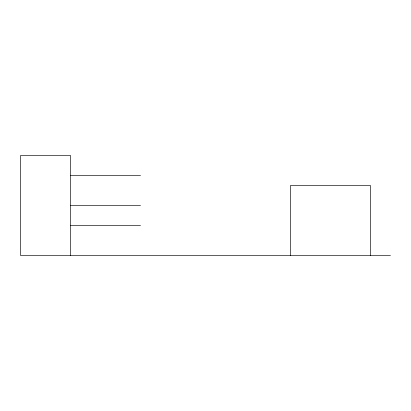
<?xml version="1.0" encoding="UTF-8"?>
<svg xmlns="http://www.w3.org/2000/svg" width="411" height="411" viewBox="0 0 411 411"><rect width="100%" height="100%" fill="white"/><g stroke="black" fill="none" stroke-linecap="round" stroke-linejoin="round"><path stroke-width="0.62" d="M70.666 175.507L140.516 175.507M70.666 205.5L140.516 205.5M70.666 225.495L140.516 225.495M390.45 255.488L20.55 255.488L20.55 155.512L70.538 155.512L70.538 255.488M370.455 255.488L370.455 185.505L290.479 185.505L290.479 255.488"/></g></svg>
